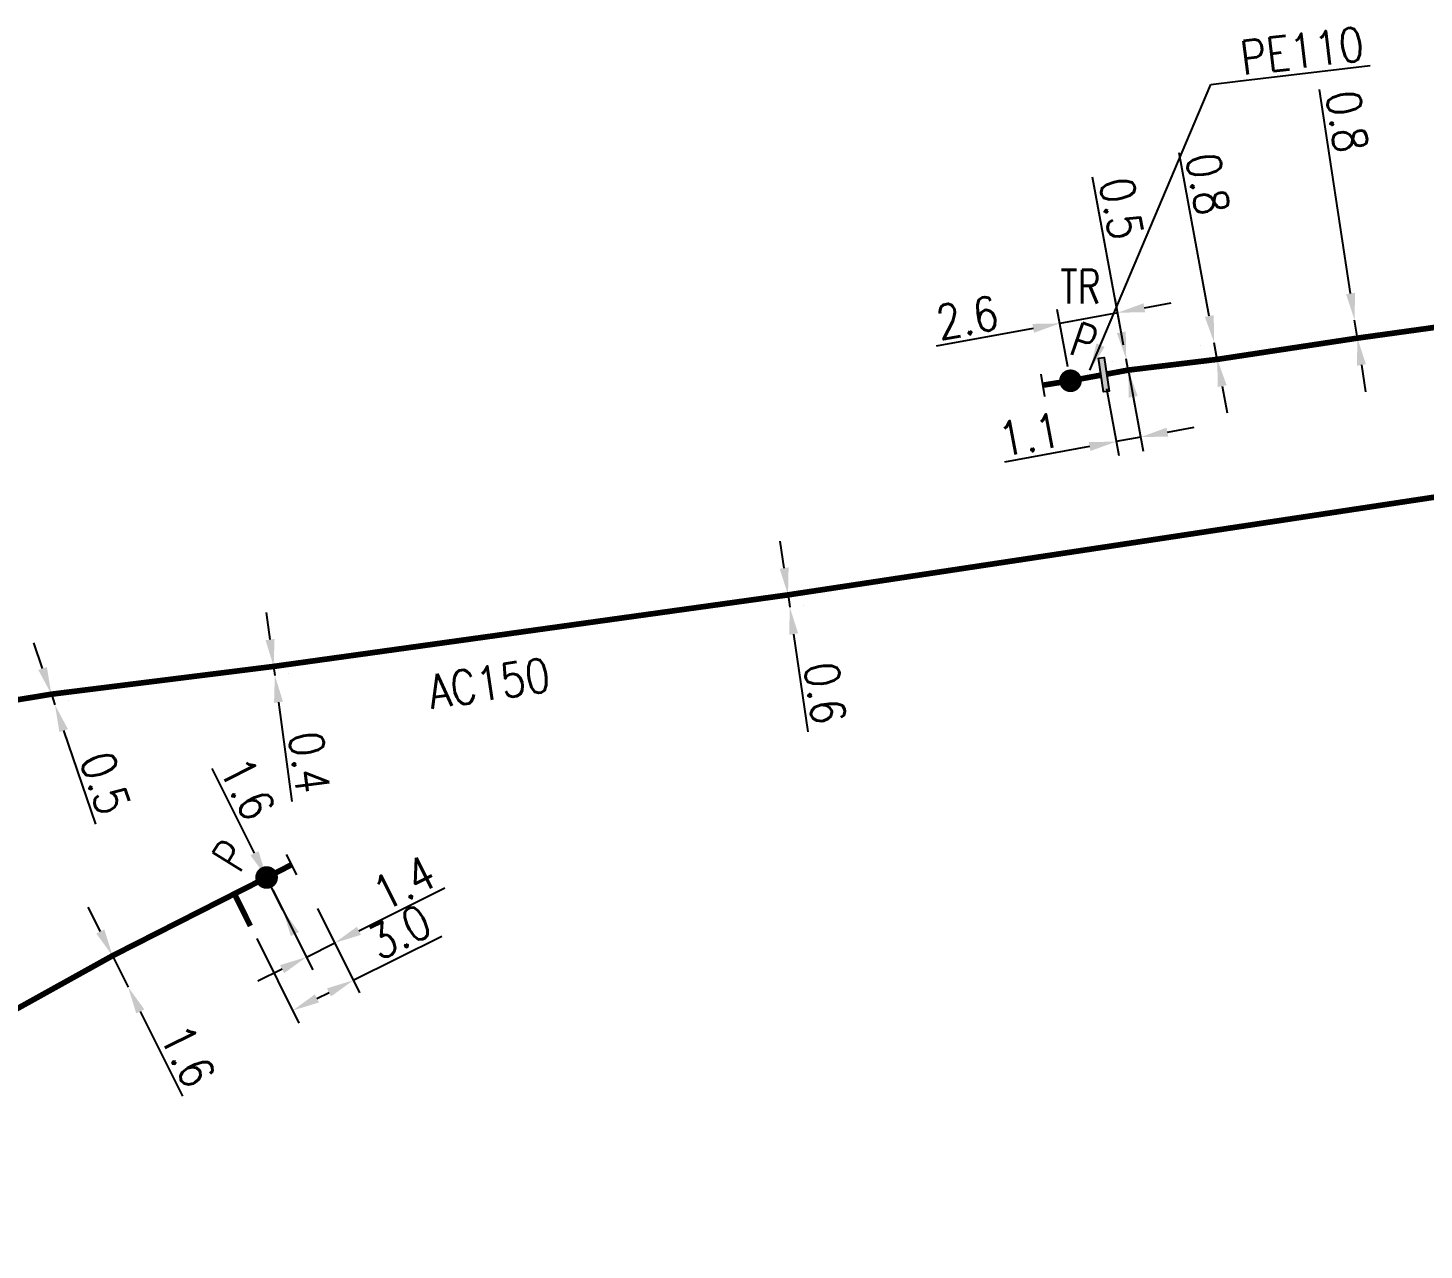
# Model space of a CAD drawing. Header units: millimetres. Extents: x 149996 to 151004, y 126998 to 128018.
# Drawn here: x 150851 to 150912.8, y 127534.4 to 127588.5 of the extents above; entities that cross this region are included whole.
import ezdxf
from ezdxf.enums import TextEntityAlignment as Align

# ---------------------------------------------------------------- set-up
doc = ezdxf.new("R2010")
doc.units = ezdxf.units.MM
doc.header["$PDMODE"] = 34
for name, pattern in [('L_100_AP', [14, 10, -1.5, 1, -1.5]), ('L_100_PE', [14, 10, -1.5, 1, -1.5]), ('L_25_PE', [2000, 1000, 1000])]:
    doc.linetypes.add(name, pattern=pattern)
doc.layers.get('0').update_dxf_attribs({"linetype": 'CONTINUOUS'})
doc.layers.get('DEFPOINTS').update_dxf_attribs({"linetype": 'CONTINUOUS'})
for name, color, linetype in [('L_140', 3, 'CONTINUOUS'), ('L_150', 1, 'CONTINUOUS'), ('L_300', 7, 'CONTINUOUS'), ('L_340', 7, 'CONTINUOUS')]:
    doc.layers.add(name, color=color, linetype=linetype)
doc.layers.add('L_170', color=7, linetype='CONTINUOUS', plot=False)
doc.styles.add('G_ROMANS', font='ROMANS.SHX', dxfattribs={"width": 0.75})
doc.styles.get("Standard").update_dxf_attribs({"font": 'romans.shx', "width": 0.85})
doc.dimstyles.get("Standard").update_dxf_attribs({"dimtxt": 1.5, "dimasz": 1.2, "dimexe": 0.625, "dimexo": 0.625, "dimgap": 0.25, "dimtad": 1, "dimdec": 1, "dimzin": 0, "dimdsep": 46, "dimtxsty": 'Standard', "dimcen": -0.5, "dimadec": 0, "dimazin": 0, "dimtfac": 1, "dimtdec": 1, "dimtmove": 0, "dimatfit": 3, "dimfxl": 0, "dimtolj": 1, "dimtzin": 0, "dimarcsym": 0})

# ---------------------------------------------------------------- blocks, each defined once
blk = doc.blocks.new('*D68')
at = {"layer": 'DEFPOINTS', "color": 0, "linetype": 'Continuous', "transparency": 16777216}
for p in [(150861.559, 127550.916), (150862.274, 127549.485), (150862.274, 127549.485)]:
    blk.add_point(p, dxfattribs=at)
at = {"layer": 'L_300', "color": 0, "linetype": 'Continuous', "lineweight": -2, "transparency": 16777216}
for p, q in [((150861.023, 127551.99), (150859.151, 127555.737)), ((150862.274, 127549.485), (150861.559, 127550.916)), ((150862.811, 127548.412), (150863.347, 127547.338))]:
    blk.add_line(p, q, dxfattribs=at)
at = {"layer": 'L_300', "color": 0, "linetype": 'Continuous', "transparency": 16777216}
for points in [[(150861.202, 127552.079), (150860.844, 127551.9), (150861.559, 127550.916)], [(150862.99, 127548.501), (150862.632, 127548.322), (150862.274, 127549.485)]]:
    blk.add_solid(points, dxfattribs=at)
at = {"layer": 'L_300', "color": 0, "linetype": 'Continuous', "transparency": 16777216, "insert": (150860.713, 127554.847), "char_height": 1.5, "attachment_point": 5, "rotation": 296.54636}
blk.add_mtext('\\A1;1.6', dxfattribs=at)
blk = doc.blocks.new('*D69')
at = {"layer": 'DEFPOINTS', "color": 0, "linetype": 'Continuous', "transparency": 16777216}
for p in [(150861.559, 127550.916), (150863.527, 127550.111), (150864.57, 127548.023)]:
    blk.add_point(p, dxfattribs=at)
at = {"layer": 'L_300', "color": 0, "linetype": 'Continuous', "lineweight": -2, "transparency": 16777216}
for p, q in [((150865.643, 127548.559), (150869.445, 127550.458)), ((150861.839, 127550.357), (150863.597, 127546.838)), ((150863.806, 127549.552), (150864.849, 127547.464)), ((150863.318, 127547.397), (150864.57, 127548.023)), ((150862.244, 127546.861), (150861.171, 127546.324))]:
    blk.add_line(p, q, dxfattribs=at)
at = {"layer": 'L_300', "color": 0, "linetype": 'Continuous', "transparency": 16777216}
for points in [[(150865.554, 127548.738), (150865.733, 127548.38), (150864.57, 127548.023)], [(150862.155, 127547.04), (150862.333, 127546.682), (150863.318, 127547.397)]]:
    blk.add_solid(points, dxfattribs=at)
at = {"layer": 'L_300', "color": 0, "linetype": 'Continuous', "transparency": 16777216, "insert": (150867.634, 127550.671), "char_height": 1.5, "attachment_point": 5, "rotation": 26.54636}
blk.add_mtext('\\A1;1.4', dxfattribs=at)
blk = doc.blocks.new('*D70')
at = {"layer": 'DEFPOINTS', "color": 0, "linetype": 'Continuous', "transparency": 16777216}
for p in [(150854.741, 127547.454), (150855.434, 127546.068), (150855.434, 127546.068)]:
    blk.add_point(p, dxfattribs=at)
at = {"layer": 'L_140', "color": 0, "linetype": 'Continuous', "lineweight": -2, "transparency": 16777216}
for p, q in [((150854.205, 127548.528), (150853.668, 127549.601)), ((150854.741, 127547.454), (150855.434, 127546.068)), ((150855.97, 127544.994), (150857.842, 127541.246))]:
    blk.add_line(p, q, dxfattribs=at)
at = {"layer": 'L_140', "color": 0, "linetype": 'Continuous', "transparency": 16777216}
for points in [[(150854.384, 127548.617), (150854.026, 127548.438), (150854.741, 127547.454)], [(150856.149, 127545.083), (150855.791, 127544.905), (150855.434, 127546.068)]]:
    blk.add_solid(points, dxfattribs=at)
at = {"layer": 'L_140', "color": 0, "linetype": 'Continuous', "transparency": 16777216, "insert": (150858.069, 127543.03), "char_height": 1.5, "attachment_point": 5, "rotation": 296.54636}
blk.add_mtext('\\A1;1.6', dxfattribs=at)
blk = doc.blocks.new('L_340_07')
at = {"color": 0, "linetype": 'Continuous', "const_width": 0.25, "flags": 128}
blk.add_lwpolyline([(0, 0), (1.25, 0)], dxfattribs=at)
at = {"color": 0, "linetype": 'Continuous', "flags": 128}
blk.add_lwpolyline([(1.25, -0.5), (1.25, 0.5)], dxfattribs=at)
at = {"color": 0, "linetype": 'Continuous', "style": 'G_ROMANS', "width": 0.75, "flags": 3}
for tag, p in [('DEF_LEG', (0.723, -3.465)), ('DEF_COUP', (0.723, -5.965)), ('DEF_TYPE', (0.723, -8.465))]:
    blk.add_attdef(tag, text='', height=1.2, dxfattribs=at).set_placement(p, align=Align.MIDDLE)
blk = doc.blocks.new('L_300_12')
at = {"color": 0, "linetype": 'Continuous', "const_width": 0.497, "flags": 128}
blk.add_lwpolyline([(-0.252, 0, 1), (0.252, 0, 1)], format="xyb", close=True, dxfattribs=at)
at = {"color": 0, "linetype": 'Continuous', "style": 'G_ROMANS', "width": 0.75}
blk.add_text('P', height=1.5, dxfattribs=at).set_placement((0, 1.85), align=Align.MIDDLE)
at = {"color": 0, "linetype": 'Continuous', "style": 'G_ROMANS', "width": 0.75, "flags": 3}
for tag, p in [('DEF_LEG', (0, -5)), ('DEF_COUP', (0, -7.5)), ('DEF_TYPE', (0, -10))]:
    blk.add_attdef(tag, text='', height=1.2, dxfattribs=at).set_placement(p, align=Align.MIDDLE)
blk = doc.blocks.new('*D1054')
at = {"layer": 'DEFPOINTS', "color": 0, "linetype": 'Continuous', "transparency": 16777216}
for p in [(150852.036, 127559.023), (150852.196, 127558.549), (150852.196, 127558.549)]:
    blk.add_point(p, dxfattribs=at)
at = {"layer": 'L_140', "color": 0, "linetype": 'Continuous', "lineweight": -2, "transparency": 16777216}
for p, q in [((150851.65, 127560.16), (150851.265, 127561.296)), ((150852.627, 127559.224), (150852.627, 127559.224)), ((150852.036, 127559.023), (150852.196, 127558.549)), ((150852.788, 127558.75), (150852.788, 127558.75)), ((150852.581, 127557.413), (150853.984, 127553.273))]:
    blk.add_line(p, q, dxfattribs=at)
at = {"layer": 'L_140', "color": 0, "linetype": 'Continuous', "transparency": 16777216}
for points in [[(150851.84, 127560.224), (150851.461, 127560.095), (150852.036, 127559.023)], [(150852.771, 127557.477), (150852.392, 127557.349), (150852.196, 127558.549)]]:
    blk.add_solid(points, dxfattribs=at)
at = {"layer": 'L_140', "color": 0, "linetype": 'Continuous', "transparency": 16777216, "insert": (150854.422, 127555.096), "char_height": 1.5, "attachment_point": 5, "rotation": 288.71954}
blk.add_mtext('\\A1;0.5', dxfattribs=at)
blk = doc.blocks.new('*D1055')
at = {"layer": 'DEFPOINTS', "color": 0, "linetype": 'Continuous', "transparency": 16777216}
for p in [(150861.871, 127560.252), (150861.924, 127559.856), (150861.924, 127559.856)]:
    blk.add_point(p, dxfattribs=at)
at = {"layer": 'L_140', "color": 0, "linetype": 'Continuous', "lineweight": -2, "transparency": 16777216}
for p, q in [((150861.711, 127561.441), (150861.55, 127562.631)), ((150862.49, 127560.336), (150862.49, 127560.336)), ((150861.871, 127560.252), (150861.924, 127559.856)), ((150862.544, 127559.939), (150862.544, 127559.939)), ((150862.085, 127558.667), (150862.677, 127554.274))]:
    blk.add_line(p, q, dxfattribs=at)
at = {"layer": 'L_140', "color": 0, "linetype": 'Continuous', "transparency": 16777216}
for points in [[(150861.909, 127561.468), (150861.512, 127561.415), (150861.871, 127560.252)], [(150862.283, 127558.693), (150861.887, 127558.64), (150861.924, 127559.856)]]:
    blk.add_solid(points, dxfattribs=at)
at = {"layer": 'L_140', "color": 0, "linetype": 'Continuous', "transparency": 16777216, "insert": (150863.452, 127556.009), "char_height": 1.5, "attachment_point": 5, "rotation": 277.68066}
blk.add_mtext('\\A1;0.4', dxfattribs=at)
blk = doc.blocks.new('*D1056')
at = {"layer": 'DEFPOINTS', "color": 0, "linetype": 'Continuous', "transparency": 16777216}
for p in [(150884.624, 127563.416), (150884.703, 127562.872), (150884.703, 127562.872)]:
    blk.add_point(p, dxfattribs=at)
at = {"layer": 'L_140', "color": 0, "linetype": 'Continuous', "lineweight": -2, "transparency": 16777216}
for p, q in [((150884.452, 127564.604), (150884.28, 127565.791)), ((150884.624, 127563.416), (150884.703, 127562.872)), ((150885.242, 127563.505), (150885.242, 127563.505)), ((150885.321, 127562.961), (150885.321, 127562.961)), ((150884.874, 127561.684), (150885.5, 127557.358))]:
    blk.add_line(p, q, dxfattribs=at)
at = {"layer": 'L_140', "color": 0, "linetype": 'Continuous', "transparency": 16777216}
for points in [[(150884.65, 127564.632), (150884.254, 127564.575), (150884.624, 127563.416)], [(150885.072, 127561.713), (150884.676, 127561.655), (150884.703, 127562.872)]]:
    blk.add_solid(points, dxfattribs=at)
at = {"layer": 'L_140', "color": 0, "linetype": 'Continuous', "transparency": 16777216, "insert": (150886.263, 127559.07), "char_height": 1.5, "attachment_point": 5, "rotation": 278.22914}
blk.add_mtext('\\A1;0.6', dxfattribs=at)
blk = doc.blocks.new('*D1063')
at = {"layer": 'DEFPOINTS', "color": 0, "linetype": 'Continuous', "transparency": 16777216}
for p in [(150903.477, 127574.57), (150903.477, 127574.57), (150903.613, 127573.833)]:
    blk.add_point(p, dxfattribs=at)
at = {"layer": 'L_140', "color": 0, "linetype": 'Continuous', "lineweight": -2, "transparency": 16777216}
for p, q in [((150903.258, 127575.75), (150901.922, 127582.974)), ((150903.613, 127573.833), (150903.477, 127574.57)), ((150902.862, 127574.456), (150902.862, 127574.456)), ((150902.999, 127573.719), (150902.999, 127573.719)), ((150903.831, 127572.653), (150904.05, 127571.473))]:
    blk.add_line(p, q, dxfattribs=at)
at = {"layer": 'L_140', "color": 0, "linetype": 'Continuous', "transparency": 16777216}
for points in [[(150903.455, 127575.786), (150903.062, 127575.714), (150903.477, 127574.57)], [(150904.028, 127572.689), (150903.635, 127572.616), (150903.613, 127573.833)]]:
    blk.add_solid(points, dxfattribs=at)
at = {"layer": 'L_140', "color": 0, "linetype": 'Continuous', "transparency": 16777216, "insert": (150903.194, 127581.596), "char_height": 1.5, "attachment_point": 5, "rotation": 280.48141}
blk.add_mtext('\\A1;0.8', dxfattribs=at)
blk = doc.blocks.new('*D1064')
at = {"layer": 'DEFPOINTS', "color": 0, "linetype": 'Continuous', "transparency": 16777216}
for p in [(150899.586, 127573.85), (150899.586, 127573.85), (150899.677, 127573.359)]:
    blk.add_point(p, dxfattribs=at)
at = {"layer": 'L_140', "color": 0, "linetype": 'Continuous', "lineweight": -2, "transparency": 16777216}
for p, q in [((150899.368, 127575.03), (150898.1, 127581.885)), ((150899.677, 127573.359), (150899.586, 127573.85)), ((150898.972, 127573.737), (150898.972, 127573.737)), ((150899.062, 127573.245), (150899.062, 127573.245)), ((150899.895, 127572.179), (150900.114, 127570.999))]:
    blk.add_line(p, q, dxfattribs=at)
at = {"layer": 'L_140', "color": 0, "linetype": 'Continuous', "transparency": 16777216}
for points in [[(150899.564, 127575.067), (150899.171, 127574.994), (150899.586, 127573.85)], [(150900.092, 127572.215), (150899.699, 127572.142), (150899.677, 127573.359)]]:
    blk.add_solid(points, dxfattribs=at)
at = {"layer": 'L_140', "color": 0, "linetype": 'Continuous', "transparency": 16777216, "insert": (150899.371, 127580.508), "char_height": 1.5, "attachment_point": 5, "rotation": 280.48141}
blk.add_mtext('\\A1;0.5', dxfattribs=at)
blk = doc.blocks.new('*D1065')
at = {"layer": 'DEFPOINTS', "color": 0, "linetype": 'Continuous', "transparency": 16777216}
for p in [(150899.208, 127575.897), (150899.586, 127573.85), (150897.12, 127572.886)]:
    blk.add_point(p, dxfattribs=at)
at = {"layer": 'L_300', "color": 0, "linetype": 'Continuous', "lineweight": -2, "transparency": 16777216}
for p, q in [((150899.472, 127574.465), (150899.094, 127576.511)), ((150900.387, 127576.115), (150901.567, 127576.333)), ((150897.007, 127573.5), (150896.537, 127576.038)), ((150899.208, 127575.897), (150896.651, 127575.424)), ((150895.471, 127575.205), (150891.172, 127574.41))]:
    blk.add_line(p, q, dxfattribs=at)
at = {"layer": 'L_300', "color": 0, "linetype": 'Continuous', "transparency": 16777216}
for points in [[(150900.351, 127576.312), (150900.424, 127575.918), (150899.208, 127575.897)], [(150895.435, 127575.402), (150895.507, 127575.009), (150896.651, 127575.424)]]:
    blk.add_solid(points, dxfattribs=at)
at = {"layer": 'L_300', "color": 0, "linetype": 'Continuous', "transparency": 16777216, "insert": (150892.55, 127575.682), "char_height": 1.5, "attachment_point": 5, "rotation": 10.48141}
blk.add_mtext('\\A1;2.6', dxfattribs=at)
blk = doc.blocks.new('*D1066')
at = {"layer": 'DEFPOINTS', "color": 0, "linetype": 'Continuous', "transparency": 16777216}
for p in [(150899.586, 127573.85), (150898.595, 127573.158), (150900.225, 127570.395)]:
    blk.add_point(p, dxfattribs=at)
at = {"layer": 'L_340', "color": 0, "linetype": 'Continuous', "lineweight": -2, "transparency": 16777216}
for p, q in [((150899.7, 127573.236), (150900.339, 127569.78)), ((150898.709, 127572.544), (150899.257, 127569.58)), ((150901.405, 127570.613), (150902.585, 127570.832)), ((150900.225, 127570.395), (150899.144, 127570.195)), ((150897.964, 127569.977), (150894.203, 127569.281))]:
    blk.add_line(p, q, dxfattribs=at)
at = {"layer": 'L_340', "color": 0, "linetype": 'Continuous', "transparency": 16777216}
for points in [[(150901.369, 127570.81), (150901.442, 127570.417), (150900.225, 127570.395)], [(150897.927, 127570.173), (150898, 127569.78), (150899.144, 127570.195)]]:
    blk.add_solid(points, dxfattribs=at)
at = {"layer": 'L_340', "color": 0, "linetype": 'Continuous', "transparency": 16777216, "insert": (150895.311, 127570.503), "char_height": 1.5, "attachment_point": 5, "rotation": 10.48141}
blk.add_mtext('\\A1;1.1', dxfattribs=at)
blk = doc.blocks.new('*D1067')
at = {"layer": 'DEFPOINTS', "color": 0, "linetype": 'Continuous', "transparency": 16777216}
for p in [(150909.689, 127575.563), (150909.689, 127575.563), (150909.81, 127574.772)]:
    blk.add_point(p, dxfattribs=at)
at = {"layer": 'L_140', "color": 0, "linetype": 'Continuous', "lineweight": -2, "transparency": 16777216}
for p, q in [((150909.508, 127576.749), (150908.129, 127585.773)), ((150909.81, 127574.772), (150909.689, 127575.563)), ((150909.991, 127573.586), (150910.173, 127572.4))]:
    blk.add_line(p, q, dxfattribs=at)
at = {"layer": 'L_140', "color": 0, "linetype": 'Continuous', "transparency": 16777216}
for points in [[(150909.706, 127576.78), (150909.31, 127576.719), (150909.689, 127575.563)], [(150910.189, 127573.616), (150909.794, 127573.556), (150909.81, 127574.772)]]:
    blk.add_solid(points, dxfattribs=at)
at = {"layer": 'L_140', "color": 0, "linetype": 'Continuous', "transparency": 16777216, "insert": (150909.357, 127584.357), "char_height": 1.5, "attachment_point": 5, "rotation": 278.69016}
blk.add_mtext('\\A1;0.8', dxfattribs=at)
blk = doc.blocks.new('L_340_19')
at = {"linetype": 'Continuous'}
blk.add_hatch(color=0, dxfattribs=at).paths.add_polyline_path([(0.125, 0.75), (-0.125, 0.75), (-0.125, -0.75), (0.125, -0.75)])
at = {"color": 0, "linetype": 'Continuous'}
blk.add_lwpolyline([(-0.125, 0.75), (0.125, 0.75), (0.125, -0.75), (-0.125, -0.75)], close=True, dxfattribs=at)
at = {"color": 0, "linetype": 'Continuous', "style": 'G_ROMANS', "width": 0.75}
for tag, height, flags, p in [('TR', 1.5, 8, (0, 3)), ('DEF_LEG', 1.2, 3, (0, -5)), ('DEF_COUP', 1.2, 3, (0, -7.5)), ('DEF_TYPE', 1.2, 3, (0, -10))]:
    blk.add_attdef(tag, text='', height=height, dxfattribs=dict(at, flags=flags)).set_placement(p, align=Align.MIDDLE)
blk = doc.blocks.new('*D1391')
at = {"layer": 'DEFPOINTS', "color": 0, "linetype": 'Continuous', "transparency": 16777216}
for p in [(150863.527, 127550.111), (150860.843, 127548.77), (150865.395, 127546.371)]:
    blk.add_point(p, dxfattribs=at)
at = {"layer": 'L_170', "color": 0, "linetype": 'Continuous', "lineweight": -2, "transparency": 16777216}
for p, q in [((150863.806, 127549.552), (150865.674, 127545.812)), ((150861.122, 127548.211), (150862.99, 127544.472)), ((150865.395, 127546.371), (150869.305, 127548.325)), ((150863.785, 127545.567), (150864.321, 127545.835))]:
    blk.add_line(p, q, dxfattribs=at)
at = {"layer": 'L_170', "color": 0, "linetype": 'Continuous', "transparency": 16777216}
for points in [[(150864.232, 127546.014), (150864.411, 127545.656), (150865.395, 127546.371)], [(150863.695, 127545.746), (150863.874, 127545.388), (150862.711, 127545.031)]]:
    blk.add_solid(points, dxfattribs=at)
at = {"layer": 'L_170', "color": 0, "linetype": 'Continuous', "transparency": 16777216, "insert": (150867.44, 127548.511), "char_height": 1.5, "attachment_point": 5, "rotation": 26.54636}
blk.add_mtext('\\A1;3.0', dxfattribs=at)

msp = doc.modelspace()

# ---------------------------------------------------------------- linework, layer by layer
at = {"layer": 'L_140', "linetype": 'L_100_AP', "const_width": 0.25, "flags": 128}
for points in [[(150898.718, 127573.181), (150899.677, 127573.359), (150903.613, 127573.833), (150909.81, 127574.772), (150924.279, 127576.776), (150942.936, 127579.42), (150960.194, 127582.044), (150973.593, 127584.072), (150985.546, 127585.973), (150998.922, 127588.121), (151000, 127588.285)], [(150826.103, 127554.383), (150828.833, 127555.032), (150838.638, 127556.816), (150852.036, 127559.023), (150861.871, 127560.252), (150884.624, 127563.416), (150921.768, 127569.03), (150957.745, 127574.381), (150962.394, 127575.065), (150971.5, 127576.406), (150985.612, 127578.558), (150998.423, 127580.686), (151000, 127580.943)]]:
    msp.add_lwpolyline(points, dxfattribs=at)
at = {"layer": 'L_140', "linetype": 'L_100_PE', "flags": 128}
msp.add_lwpolyline([(150828.539, 127534.562, 0.25, 0.25, 0), (150829.68, 127535.098, 0.25, 0.25, 0), (150838.908, 127539.779, 0.25, 0.25, 0), (150840.693, 127540.684, 0.25, 0.25, 0), (150849.183, 127544.37, 0.25, 0.25, 0), (150854.741, 127547.454, 0.25, 0.25, 0), (150861.559, 127550.916, 0, 0, 0)], format="xyseb", dxfattribs=at)
at = {"layer": 'L_150', "linetype": 'L_25_PE', "const_width": 0.25, "flags": 128}
msp.add_lwpolyline([(150897.12, 127572.886), (150897.12, 127572.886), (150898.473, 127573.136)], dxfattribs=at)
at = {"layer": 'L_170', "linetype": 'Continuous', "const_width": 0.25, "flags": 128}
msp.add_lwpolyline([(150860.843, 127548.77), (150860.133, 127550.192)], dxfattribs=at)

# ---------------------------------------------------------------- block references
at = {"layer": 'L_300'}
for p, rotation in [((150897.12, 127572.886), 341.1839026277133), ((150861.559, 127550.916), 58.15611196574117)]:
    msp.add_blockref('L_300_12', p, dxfattribs=dict(at, rotation=rotation))
at = {"layer": 'L_340'}
ref = msp.add_blockref('L_340_19', (150898.595, 127573.158), dxfattribs=dict(at, rotation=8.156114479965392))
ref.add_attrib('TR', 'TR', dxfattribs={"layer": '0', "color": 0, "linetype": 'Continuous', "height": 1.5, "width": 0.75, "flags": 8}).set_placement((150897.559, 127577.05), align=Align.MIDDLE)
for p, rotation in [((150897.12, 127572.886), 189.0988403556884), ((150861.559, 127550.916), 27.09695988031958)]:
    msp.add_blockref('L_340_07', p, dxfattribs=dict(at, rotation=rotation))

# ---------------------------------------------------------------- texts
at = {"layer": 'L_140', "linetype": 'Continuous', "width": 0.85}
msp.add_text('AC150', height=1.5, rotation=8.56986, dxfattribs=at).set_placement((150868.838, 127558.364))
at = {"layer": 'L_140', "linetype": 'Continuous', "insert": (150904.741, 127586.411), "char_height": 1.5, "attachment_point": 7, "rotation": 6.83792}
msp.add_mtext('PE110', dxfattribs=at)

# ---------------------------------------------------------------- dimensions: what is measured, and where the dimension line sits
at = {"layer": 'L_140', "linetype": 'Continuous'}
for base, p1, p2, angle, picture, middle in [((150909.689, 127575.563), (150909.81, 127574.772), (150909.689, 127575.563), 278.69016, '*D1067', (150908.368, 127584.206)), ((150903.477, 127574.57), (150903.613, 127573.833), (150903.477, 127574.57), 280.48141, '*D1063', (150902.211, 127581.414)), ((150899.586, 127573.85), (150899.677, 127573.359), (150899.586, 127573.85), 280.48141, '*D1064', (150898.388, 127580.326)), ((150884.703, 127562.872), (150884.624, 127563.416), (150884.703, 127562.872), 98.22914, '*D1056', (150885.273, 127558.927)), ((150861.924, 127559.856), (150861.871, 127560.252), (150861.924, 127559.856), 97.68066, '*D1055', (150862.461, 127555.876)), ((150852.196, 127558.549), (150852.036, 127559.023), (150852.196, 127558.549), 108.71954, '*D1054', (150853.475, 127554.775))]:
    dim = msp.add_linear_dim(base=base, p1=p1, p2=p2, angle=angle, dimstyle='Standard', dxfattribs=at)
    dim.commit()
    dim.dimension.update_dxf_attribs({"geometry": picture, "text_midpoint": middle, "dimtype": 160})
dim = msp.add_linear_dim(base=(150855.4337, 127546.0676), p1=(150854.74097, 127547.45419), p2=(150855.4337, 127546.0676), angle=296.54636, dimstyle='Standard', override={"dimexe": 0.625, "dimtad": 1, "dimse1": 0, "dimse2": 0, "dimtmove": 0, "dimatfit": 3}, dxfattribs=at)
dim.commit()
dim.dimension.update_dxf_attribs({"geometry": '*D70', "text_midpoint": (150857.1743, 127542.58356), "dimtype": 160})
at = {"layer": 'L_170', "linetype": 'Continuous'}
dim = msp.add_linear_dim(base=(150865.395, 127546.371), p1=(150860.843, 127548.77), p2=(150863.527, 127550.111), angle=206.54636, dimstyle='Standard', dxfattribs=at)
dim.commit()
dim.dimension.update_dxf_attribs({"geometry": '*D1391', "text_midpoint": (150867.887, 127547.616), "dimtype": 160})
at = {"layer": 'L_300', "linetype": 'Continuous'}
dim = msp.add_linear_dim(base=(150899.208, 127575.897), p1=(150897.12, 127572.886), p2=(150899.586, 127573.85), angle=190.48141, dimstyle='Standard', dxfattribs=at)
dim.commit()
dim.dimension.update_dxf_attribs({"geometry": '*D1065', "text_midpoint": (150892.732, 127574.699), "dimtype": 160})
for base, p2, angle, picture, middle in [((150862.274, 127549.485), (150862.274, 127549.485), 296.54636, '*D68', (150859.819, 127554.4)), ((150864.57, 127548.023), (150863.527, 127550.111), 26.54636, '*D69', (150868.081, 127549.777))]:
    dim = msp.add_linear_dim(base=base, p1=(150861.559, 127550.916), p2=p2, angle=angle, dimstyle='Standard', override={"dimexe": 0.625, "dimtad": 1, "dimse1": 0, "dimse2": 0, "dimtmove": 0, "dimatfit": 3}, dxfattribs=at)
    dim.commit()
    dim.dimension.update_dxf_attribs({"geometry": picture, "text_midpoint": middle, "dimtype": 160})
at = {"layer": 'L_340', "linetype": 'Continuous'}
dim = msp.add_linear_dim(base=(150900.225, 127570.395), p1=(150898.595, 127573.158), p2=(150899.586, 127573.85), angle=190.48141, dimstyle='Standard', dxfattribs=at)
dim.commit()
dim.dimension.update_dxf_attribs({"geometry": '*D1066', "text_midpoint": (150895.493, 127569.52), "dimtype": 160})

# ---------------------------------------------------------------- leaders
at = {"layer": 'L_140', "linetype": 'Continuous', "annotation_type": 0, "has_hookline": 1, "hookline_direction": 0, "text_width": 5.646, "horizontal_direction": (0.992887, 0.119061, 0)}
msp.add_leader([(150897.98, 127573.354), (150903.331, 127585.991), (150904.522, 127586.133)], dimstyle='Standard', dxfattribs=at)

doc.saveas('drawing.dxf')
